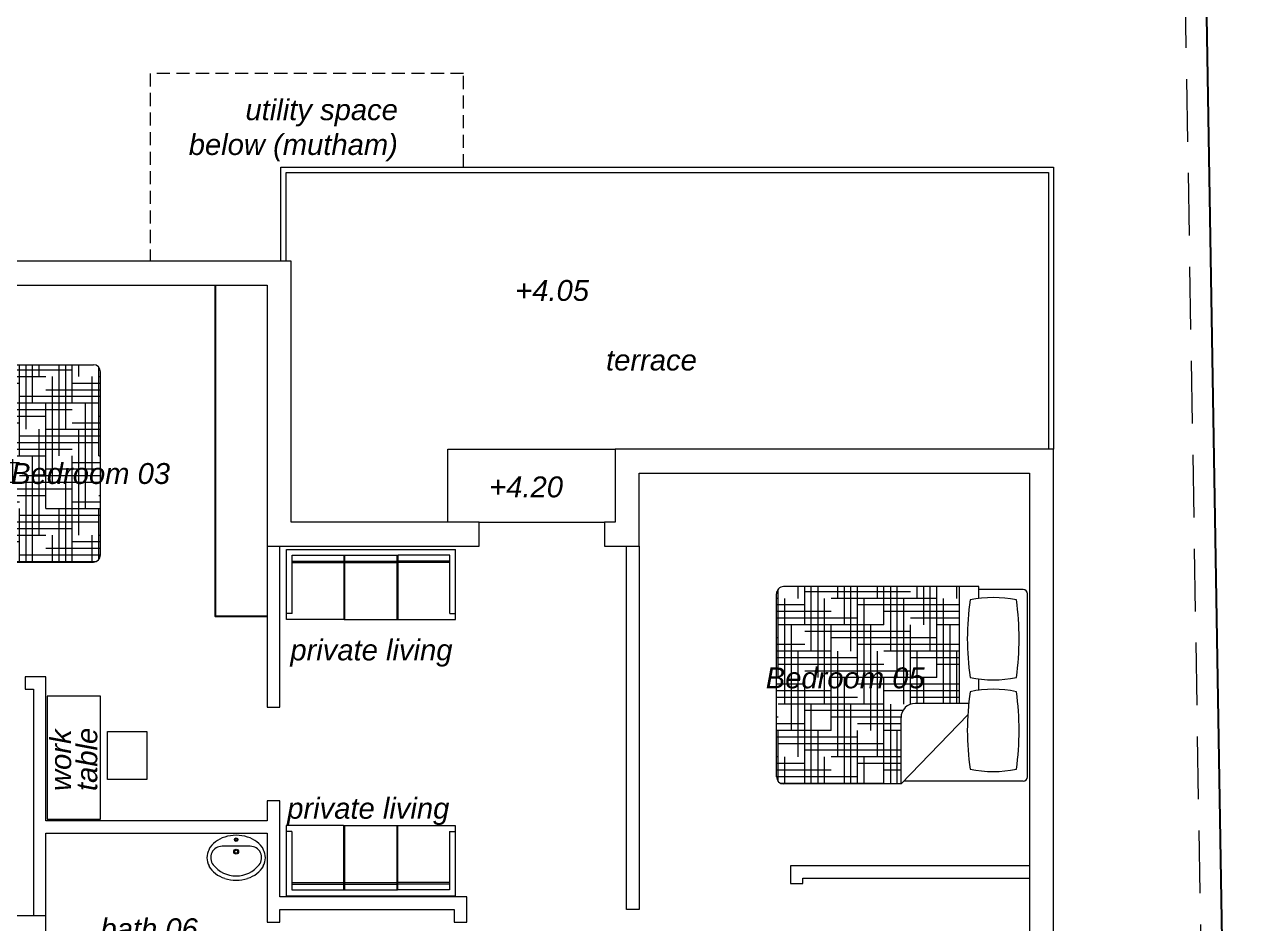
# Model space of a CAD drawing. Header units: millimetres. Extents: x 823088 to 974770, y -118861 to 5314.
# Drawn here: x 958905 to 970636, y -89604 to -80992 of the extents above; entities that cross this region are included whole.
import ezdxf

# ---------------------------------------------------------------- set-up
doc = ezdxf.new("R2010")
doc.units = ezdxf.units.MM
doc.header["$MEASUREMENT"] = 0
doc.linetypes.add('DASHED', pattern=[0.75, 0.5, -0.25])
doc.layers.add('FURNITURE', color=253, linetype='Continuous', lineweight=5)
doc.layers.add('OP-MOB-MOVIL', color=8, linetype='Continuous')
doc.styles.get("Standard").update_dxf_attribs({"font": 'arial.ttf'})

# ---------------------------------------------------------------- blocks, each defined once
blk = doc.blocks.new('BED 02')
at = {"layer": 'FURNITURE'}
for p, q in [((379042, 22318), (379042, 20563)), ((379083, 22358), (380227, 22358)), ((379614, 21723), (380253, 22385)), ((380253, 22385), (380253, 21749)), ((380253, 22385), (381378, 22385)), ((381445, 22318), (381445, 20563)), ((379605, 21614), (380118, 21614)), ((379693, 21614), (379693, 20495)), ((379693, 21614), (380118, 21614)), ((379693, 21614), (379693, 20495)), ((379509, 21489), (379509, 21379)), ((379509, 20609), (379509, 20495)), ((379083, 20522), (379509, 20522)), ((379509, 20495), (381378, 20495)), ((379693, 20495), (381378, 20495))]:
    blk.add_line(p, q, dxfattribs=at)
at = {"layer": 'FURNITURE', "color": 251, "lineweight": 5, "true_color": 0x636466, "transparency": 33554559}
for p, q in [((380289, 22385), (380289, 21873)), ((380352, 22385), (380352, 21620)), ((380416, 22380), (381405, 22380)), ((380416, 22380), (380416, 21367)), ((380542, 22385), (380542, 22380)), ((380606, 22385), (380606, 22126)), ((380669, 22385), (380669, 21873)), ((380669, 22316), (381445, 22316)), ((380732, 22385), (380732, 21620)), ((380795, 22380), (380795, 21367)), ((380922, 22385), (380922, 22380)), ((380985, 22385), (380985, 22126)), ((381048, 22385), (381048, 21873)), ((381112, 22385), (381112, 21620)), ((381175, 22380), (381175, 21367)), ((381302, 22385), (381302, 22380)), ((381365, 22385), (381365, 22126)), ((381428, 22362), (381428, 21873)), ((380253, 22253), (380416, 22253)), ((380253, 22190), (380669, 22190)), ((380922, 22253), (381445, 22253)), ((381175, 22190), (381445, 22190)), ((380253, 22126), (380922, 22126)), ((380253, 22063), (381175, 22063)), ((380479, 22126), (380479, 21114)), ((380859, 22126), (380859, 21114)), ((381238, 22126), (381238, 21114)), ((381428, 22126), (381445, 22126)), ((380416, 22000), (381428, 22000)), ((380253, 21873), (380416, 21873)), ((380542, 21873), (380542, 20861)), ((380669, 21937), (381445, 21937)), ((380922, 21873), (381445, 21873)), ((380922, 21873), (380922, 20861)), ((381302, 21873), (381302, 20861)), ((380253, 21810), (380669, 21810)), ((380253, 21747), (380922, 21747)), ((381175, 21810), (381445, 21810)), ((381428, 21747), (381445, 21747)), ((379720, 21614), (379720, 21114)), ((379783, 21614), (379783, 20861)), ((379846, 21614), (379846, 20608)), ((380036, 21614), (380036, 21367)), ((380099, 21614), (380099, 21114)), ((380163, 21622), (380163, 20861)), ((380226, 21620), (380226, 20608)), ((380236, 21683), (381175, 21683)), ((380416, 21620), (381428, 21620)), ((380606, 21620), (380606, 20608)), ((380985, 21620), (380985, 20608)), ((381365, 21620), (381365, 20608)), ((379693, 21557), (380163, 21557)), ((379693, 21494), (380416, 21494)), ((380669, 21557), (381445, 21557)), ((380922, 21494), (381445, 21494)), ((379693, 21430), (380669, 21430)), ((379909, 21367), (380922, 21367)), ((379909, 21367), (379909, 20495)), ((380289, 21367), (380289, 20495)), ((380669, 21367), (380669, 20495)), ((381048, 21367), (381048, 20495)), ((381175, 21430), (381445, 21430)), ((381428, 21367), (381445, 21367)), ((381428, 21367), (381428, 20518)), ((379693, 21241), (379909, 21241)), ((380163, 21304), (381175, 21304)), ((380416, 21241), (381428, 21241)), ((379693, 21177), (380163, 21177)), ((380669, 21177), (381445, 21177)), ((379693, 21114), (380416, 21114)), ((379693, 21051), (380669, 21051)), ((379973, 21114), (379973, 20495)), ((380352, 21114), (380352, 20495)), ((380732, 21114), (380732, 20495)), ((380922, 21114), (381445, 21114)), ((381112, 21114), (381112, 20495)), ((381175, 21051), (381445, 21051)), ((379909, 20987), (380922, 20987)), ((380163, 20924), (381175, 20924)), ((381428, 20987), (381445, 20987)), ((379693, 20861), (379909, 20861)), ((379693, 20798), (380163, 20798)), ((380036, 20861), (380036, 20495)), ((380416, 20861), (381428, 20861)), ((380416, 20861), (380416, 20495)), ((380669, 20798), (381445, 20798)), ((380795, 20861), (380795, 20495)), ((381175, 20861), (381175, 20495)), ((379693, 20734), (380416, 20734)), ((379693, 20671), (380669, 20671)), ((380922, 20734), (381445, 20734)), ((381175, 20671), (381445, 20671)), ((379720, 20608), (379720, 20495)), ((379909, 20608), (380922, 20608)), ((380099, 20608), (380099, 20495)), ((380163, 20544), (381175, 20544)), ((380479, 20608), (380479, 20495)), ((380859, 20608), (380859, 20495)), ((381238, 20608), (381238, 20495)), ((381428, 20608), (381445, 20608))]:
    blk.add_line(p, q, dxfattribs=at)
at = {"layer": 'FURNITURE'}
for centre, radius, start, end in [((379083, 22318), 40.5, 90, 180), ((381378, 22318), 67.5, 0, 90), ((381728, 21873), 2606, 171.8162, 188.1838), ((379370, 21168), 1099, 78.373, 101.627), ((377012, 21873), 2606, 351.8162, 8.1838), ((380118, 21749), 135, 270, 0), ((379370, 22578), 1099, 258.373, 281.627), ((381728, 20994), 2606, 171.8162, 188.1838), ((379370, 20289), 1099, 78.373, 101.627), ((377012, 20994), 2606, 351.8162, 8.1838), ((379083, 20563), 40.5, 180, 270), ((379370, 21699), 1099, 258.373, 281.627), ((381378, 20563), 67.5, 270, 0)]:
    blk.add_arc(centre, radius, start, end, dxfattribs=at)
blk = doc.blocks.new('sofa')
at = {"layer": 'FURNITURE', "color": 251, "true_color": 0x636466}
for p, q in [((391952, 27667), (393573, 27667)), ((391952, 27463), (391952, 27667)), ((392008, 27611), (392504, 27611)), ((392008, 27052), (392008, 27611)), ((392504, 26996), (392504, 27611)), ((392504, 27611), (392511, 27611)), ((392511, 26996), (392511, 27611)), ((392511, 27611), (393014, 27611)), ((393014, 26996), (393014, 27611)), ((393014, 27611), (393021, 27611)), ((393021, 26996), (393021, 27611)), ((393517, 27611), (393021, 27611)), ((393517, 27052), (393517, 27611)), ((393573, 26996), (393573, 27667)), ((391952, 26996), (391952, 27462)), ((392008, 27555), (392504, 27555)), ((392008, 27542), (392504, 27542)), ((392511, 27555), (393014, 27555)), ((392511, 27542), (393014, 27542)), ((393517, 27555), (393021, 27555)), ((393517, 27542), (393021, 27542)), ((392008, 27052), (391952, 27052)), ((392504, 26996), (391952, 26996)), ((392504, 26996), (392511, 26996)), ((392511, 26996), (393014, 26996)), ((393014, 26996), (393021, 26996)), ((393021, 26996), (393573, 26996)), ((393517, 27052), (393573, 27052))]:
    blk.add_line(p, q, dxfattribs=at)
blk = doc.blocks.new('MAT-P01')
for p, q in [((-0.0213, 0.8164), (-0.0213, 0.5605)), ((0.0087, 0.8464), (0.2471, 0.8464)), ((0.2771, 0.8164), (0.2771, 0.5605)), ((0.3437, 0.8164), (0.3437, -0.0316)), ((0.3737, 0.8464), (1.6737, 0.8464)), ((1.7037, 0.8164), (1.7037, 0.5005)), ((1.7622, 0.8164), (1.7622, 0.5605)), ((1.7922, 0.8464), (2.0306, 0.8464)), ((2.0606, 0.8164), (2.0606, 0.5605)), ((0.0087, 0.5305), (0.2471, 0.5305)), ((1.7922, 0.5305), (2.0306, 0.5305)), ((0.9879, 0.5005), (1.0693, 0.5005)), ((1.6393, 0.5005), (1.7237, 0.5005)), ((1.7237, 0.5005), (1.7237, -0.8836)), ((0.8146, 0.423), (0.3237, -0.0509)), ((0.8949, 0.4293), (0.8949, 0.0491)), ((0.8949, 0.3643), (1.7237, 0.3643)), ((0.8949, 0.3643), (0.8949, 0.0491)), ((0.8949, 0.3643), (1.7237, 0.3643)), ((1.7237, 0.3643), (1.7237, -0.8836)), ((0.3237, -0.0509), (0.7949, -0.0509)), ((0.3237, -0.0509), (0.3237, -0.8836)), ((0.3737, -0.9336), (1.6737, -0.9336))]:
    blk.add_line(p, q)
for centre, radius, start, end in [((0.0087, 0.8164), 0.03, 90, 180), ((0.2471, 0.8164), 0.03, 0, 90), ((0.3737, 0.8164), 0.03, 90, 180), ((0.7029, -1.1436), 1.9306, 81.81622, 98.18378), ((1.3543, -1.1436), 1.9306, 81.81622, 98.18378), ((1.6737, 0.8164), 0.03, 0, 90), ((1.7922, 0.8164), 0.03, 90, 180), ((2.0306, 0.8164), 0.03, 0, 90), ((1.2251, 0.6034), 0.8138, 168.37298, 191.62702), ((0.1806, 0.6034), 0.8138, 348.37298, 11.62702), ((1.8766, 0.6034), 0.8138, 168.37298, 191.62702), ((0.8321, 0.6034), 0.8138, 348.37298, 11.62702), ((0.0087, 0.5605), 0.03, 180, 270), ((0.2471, 0.5605), 0.03, 270, 0), ((1.7922, 0.5605), 0.03, 180, 270), ((2.0306, 0.5605), 0.03, 270, 0), ((0.7029, 2.3504), 1.9306, 261.81622, 278.18378), ((1.3543, 2.3504), 1.9306, 261.81622, 278.18378), ((0.7949, 0.0491), 0.1, 270, 0), ((0.3737, -0.8836), 0.05, 180, 270), ((1.6737, -0.8836), 0.05, 270, 0)]:
    blk.add_arc(centre, radius, start, end)
at = {"layer": 'FURNITURE', "color": 251, "lineweight": 5, "true_color": 0x636466, "transparency": 33554559}
for p, q in [((0.9373, 0.3643), (0.9373, 0.0163)), ((0.9842, 0.3643), (0.9842, -0.1712)), ((1.0311, 0.3643), (1.0311, -0.3587)), ((1.1717, 0.3643), (1.1717, 0.2038)), ((1.2186, 0.3643), (1.2186, 0.0163)), ((1.2654, 0.3643), (1.2654, -0.1712)), ((1.3123, 0.3643), (1.3123, -0.3587)), ((1.4529, 0.3643), (1.4529, 0.2038)), ((1.4998, 0.3643), (1.4998, 0.0163)), ((1.5467, 0.3643), (1.5467, -0.1712)), ((1.5936, 0.3643), (1.5936, -0.3587)), ((0.8949, 0.3445), (1.2654, 0.3445)), ((0.8949, 0.2976), (1.4529, 0.2976)), ((1.6404, 0.3445), (1.7237, 0.3445)), ((0.8949, 0.2507), (1.6404, 0.2507)), ((1.0779, 0.2038), (1.0779, -0.5462)), ((1.0779, 0.2038), (1.7237, 0.2038)), ((1.3592, 0.2038), (1.3592, -0.5462)), ((1.6404, 0.2038), (1.6404, -0.5462)), ((0.8949, 0.1101), (1.0779, 0.1101)), ((1.2654, 0.157), (1.7237, 0.157)), ((1.4529, 0.1101), (1.7237, 0.1101)), ((0.8894, 0.0163), (1.4529, 0.0163)), ((0.8949, 0.0632), (1.2654, 0.0632)), ((1.1248, 0.0163), (1.1248, -0.7337)), ((1.4061, 0.0163), (1.4061, -0.7337)), ((1.6404, 0.0632), (1.7237, 0.0632)), ((1.6873, 0.0163), (1.6873, -0.7337)), ((0.3237, -0.0774), (0.7029, -0.0774)), ((0.4217, -0.0509), (0.4217, -0.1712)), ((0.4686, -0.0509), (0.4686, -0.3587)), ((0.5154, -0.0509), (0.5154, -0.5462)), ((0.5623, -0.0509), (0.5623, -0.7337)), ((0.7029, -0.0509), (0.7029, -0.1712)), ((0.7498, -0.0509), (0.7498, -0.3587)), ((0.7967, -0.0509), (0.7967, -0.5462)), ((0.8436, -0.0383), (0.8436, -0.7337)), ((0.8904, -0.0305), (1.6404, -0.0305)), ((1.0779, -0.0774), (1.7237, -0.0774)), ((0.3237, -0.1243), (0.8904, -0.1243)), ((0.3279, -0.1712), (0.3279, -0.9039)), ((0.3279, -0.1712), (1.0779, -0.1712)), ((0.6092, -0.1712), (0.6092, -0.9212)), ((0.8904, -0.1712), (0.8904, -0.9212)), ((1.1717, -0.1712), (1.1717, -0.9212)), ((1.2654, -0.1243), (1.7237, -0.1243)), ((1.4529, -0.1712), (1.4529, -0.9212)), ((1.4529, -0.1712), (1.7237, -0.1712)), ((0.5154, -0.218), (1.2654, -0.218)), ((1.6404, -0.218), (1.7237, -0.218)), ((0.3237, -0.2649), (0.3279, -0.2649)), ((0.3237, -0.3118), (0.5154, -0.3118)), ((0.7029, -0.2649), (1.4529, -0.2649)), ((0.8904, -0.3118), (1.6404, -0.3118)), ((0.3237, -0.3587), (0.7029, -0.3587)), ((0.3237, -0.4055), (0.8904, -0.4055)), ((0.3748, -0.3587), (0.3748, -0.9336)), ((0.6561, -0.3587), (0.6561, -0.9336)), ((0.9373, -0.3587), (0.9373, -0.9336)), ((1.0779, -0.3587), (1.7237, -0.3587)), ((1.2186, -0.3587), (1.2186, -0.9336)), ((1.2654, -0.4055), (1.7237, -0.4055)), ((1.4998, -0.3587), (1.4998, -0.9336)), ((0.3279, -0.4524), (1.0779, -0.4524)), ((0.5154, -0.4993), (1.2654, -0.4993)), ((1.4529, -0.4524), (1.7237, -0.4524)), ((1.6404, -0.4993), (1.7237, -0.4993)), ((0.3237, -0.5462), (0.3279, -0.5462)), ((0.3237, -0.593), (0.5154, -0.593)), ((0.4217, -0.5462), (0.4217, -0.9336)), ((0.7029, -0.5462), (0.7029, -0.9336)), ((0.7029, -0.5462), (1.4529, -0.5462)), ((0.8904, -0.593), (1.6404, -0.593)), ((0.9842, -0.5462), (0.9842, -0.9336)), ((1.2654, -0.5462), (1.2654, -0.9336)), ((1.5467, -0.5462), (1.5467, -0.9336)), ((0.3237, -0.6399), (0.7029, -0.6399)), ((0.3237, -0.6868), (0.8904, -0.6868)), ((1.0779, -0.6399), (1.7237, -0.6399)), ((1.2654, -0.6868), (1.7237, -0.6868)), ((0.3279, -0.7337), (1.0779, -0.7337)), ((0.4686, -0.7337), (0.4686, -0.9336)), ((0.5154, -0.7805), (1.2654, -0.7805)), ((0.7498, -0.7337), (0.7498, -0.9336)), ((1.0311, -0.7337), (1.0311, -0.9336)), ((1.3123, -0.7337), (1.3123, -0.9336)), ((1.4529, -0.7337), (1.7237, -0.7337)), ((1.5936, -0.7337), (1.5936, -0.9336)), ((1.6404, -0.7805), (1.7237, -0.7805)), ((0.3237, -0.8274), (0.3279, -0.8274)), ((0.7029, -0.8274), (1.4529, -0.8274)), ((0.3237, -0.8743), (0.5154, -0.8743)), ((0.3406, -0.9212), (0.7029, -0.9212)), ((0.5154, -0.9212), (0.5154, -0.9336)), ((0.7967, -0.9212), (0.7967, -0.9336)), ((0.8904, -0.8743), (1.6404, -0.8743)), ((1.0779, -0.9212), (1.0779, -0.9336)), ((1.0779, -0.9212), (1.7067, -0.9212)), ((1.3592, -0.9212), (1.3592, -0.9336)), ((1.6404, -0.9212), (1.6404, -0.9336))]:
    blk.add_line(p, q, dxfattribs=at)
blk = doc.blocks.new('wash-7')
at = {"color": 0, "linetype": 'ByBlock'}
blk.add_line((0.134, -0.105), (-0.134, -0.105), dxfattribs=at)
for centre, radius in [((0, -0.042), 0.0169), ((0, -0.042), 0.0094), ((0, -0.157), 0.023), ((0, -0.157), 0.0155)]:
    blk.add_circle(centre, radius, dxfattribs=at)
for centre, radius, start, end in [((0, -0.363), 0.363, 90, 107.6436), ((0, -0.363), 0.363, 72.3564, 90), ((-0.059, -0.244), 0.229, 127.5191, 151.6558), ((-0.134, -0.215), 0.11, 90, 218.2805), ((-0.023, -0.291), 0.287, 107.6436, 127.5191), ((0.023, -0.291), 0.287, 52.4809, 72.3564), ((0.134, -0.215), 0.11, 321.7195, 90), ((0.059, -0.244), 0.229, 28.3442, 52.4809), ((-0.113, -0.215), 0.167, 151.6558, 180), ((-0.113, -0.215), 0.167, 180, 208.3442), ((0.113, -0.215), 0.167, 0, 28.3442), ((0.113, -0.215), 0.167, 331.6558, 0), ((-0.059, -0.186), 0.229, 208.3442, 232.4809), ((0, -0.109), 0.281, 218.2805, 321.7195), ((0.059, -0.186), 0.229, 307.5191, 331.6558), ((-0.023, -0.139), 0.287, 232.4809, 252.3564), ((0, -0.067), 0.363, 252.3564, 270), ((0, -0.067), 0.363, 270, 287.6436), ((0.023, -0.139), 0.287, 287.6436, 307.5191)]:
    blk.add_arc(centre, radius, start, end, dxfattribs=at)

msp = doc.modelspace()

# ---------------------------------------------------------------- linework, layer by layer
at = {"color": 251, "lineweight": 13, "true_color": 0x636466}
msp.add_line((963260.27, -85760.21), (964460.27, -85760.21), dxfattribs=at)
at = {"color": 5, "lineweight": 25}
msp.add_lwpolyline([(970110.05, -73990.88), (970636.43, -105711.31), (956036.43, -105711.31), (952599.8, -74626.82)], close=True, dxfattribs=at)
at = {"color": 251, "linetype": 'DASHED', "lineweight": 9, "ltscale": 1200, "true_color": 0x636466}
msp.add_lwpolyline([(956209.6, -105511.31), (970429.88, -105511.31), (969916.44, -74197.76), (952829.64, -74818.92)], close=True, dxfattribs=at)
at = {"color": 251, "linetype": 'DASHED', "lineweight": 5, "ltscale": 250, "true_color": 0x636466}
msp.add_lwpolyline([(963110.27, -82360.21), (963110.27, -81460.21), (960110.27, -81460.21), (960110.27, -83260.21)], dxfattribs=at)
at = {"color": 251, "lineweight": 13, "true_color": 0x636466}
for points in [[(961360.27, -83260.21), (961360.27, -82360.21), (968760.27, -82360.21), (968760.27, -85060.21)], [(962960.27, -85760.21), (962960.27, -85060.21), (964560.27, -85060.21)]]:
    msp.add_lwpolyline(points, dxfattribs=at)
at = {"color": 9, "lineweight": 13, "true_color": 0xc7c8ca}
for points in [[(961410.27, -83260.21), (961410.27, -82410.21), (968710.27, -82410.21), (968710.27, -85060.21)], [(961230.27, -85990.21), (961230.27, -87530.21), (961350.27, -87530.21), (961350.27, -85990.21)], [(964790.27, -85990.21), (964790.27, -89470.21), (964670.27, -89470.21), (964670.27, -85990.21)], [(959110.27, -89530.21), (959110.27, -88740.21), (961230.27, -88740.21), (961230.27, -89590.21), (961350.27, -89590.21), (961350.27, -89470.21), (963020.27, -89470.21), (963020.27, -89590.21), (963140.27, -89590.21), (963140.27, -89350.21), (961350.27, -89350.21), (961350.27, -88430.21), (961230.27, -88430.21), (961230.27, -88620.21), (959110.27, -88620.21), (959110.27, -87240.21), (958910.27, -87240.21), (958910.27, -87360.21), (958990.27, -87360.21), (958990.27, -89530.21)], [(968530.27, -89050.21), (966360.27, -89050.21), (966240.27, -89050.21), (966240.27, -89220.21), (966360.27, -89220.21), (966360.27, -89170.21), (968530.27, -89170.21)]]:
    msp.add_lwpolyline(points, dxfattribs=at)
at = {"color": 2, "lineweight": 20}
for points in [[(959940.27, -93760.21), (959110.27, -93760.21), (959110.27, -89530.21), (957190.27, -89530.21), (957190.27, -83490.21), (961230.27, -83490.21), (961230.27, -85990.21), (963260.27, -85990.21), (963260.27, -85760.21), (961460.27, -85760.21), (961460.27, -83260.21), (956960.27, -83260.21), (956960.27, -89760.21), (958880.27, -89760.21), (958880.27, -93990.21), (959940.27, -93990.21)], [(967560.27, -93990.21), (967560.27, -93760.21), (967560.27, -93760.21), (967560.27, -90670.21), (968760.27, -90670.21), (968760.27, -85060.21), (964560.27, -85060.21), (964560.27, -85760.21), (964460.27, -85760.21), (964460.27, -85990.21), (964790.27, -85990.21), (964790.27, -85290.21), (968530.27, -85290.21), (968530.27, -90440.21), (967330.27, -90440.21), (967330.27, -93990.21)]]:
    msp.add_lwpolyline(points, close=True, dxfattribs=at)
at = {"color": 252, "lineweight": 5, "true_color": 0x939598}
for points in [[(959633.39, -88605.15), (959633.39, -87425.15), (959122.32, -87425.15), (959122.32, -88605.15)], [(959701.44, -87763.72), (960078.44, -87763.72), (960078.44, -88225.22), (959701.44, -88225.22)]]:
    msp.add_lwpolyline(points, close=True, dxfattribs=at)
at = {"layer": 'OP-MOB-MOVIL', "ltscale": 2, "transparency": 33554495}
msp.add_lwpolyline([(960730.27, -83490.21), (960730.27, -86660.21), (961230.27, -86660.21)], dxfattribs=at)

# ---------------------------------------------------------------- block references
at = {"color": 252, "lineweight": 5, "true_color": 0x939598}
msp.add_blockref('sofa', (569461.39, -113687.78), dxfattribs=at)
at = {"color": 6, "lineweight": 30, "rotation": 180}
msp.add_blockref('BED 02', (1347552.27, -65881.84), dxfattribs=at)
at = {"color": 252, "lineweight": 5, "true_color": 0x939598, "xscale": -1, "rotation": 180}
msp.add_blockref('sofa', (569457.89, -61670.78), dxfattribs=at)
at = {"layer": 'FURNITURE', "xscale": 1350, "yscale": 1350, "zscale": 1350, "rotation": 90}
msp.add_blockref('MAT-P01', (958372.86, -86578.32), dxfattribs=at)
at = {"layer": 'FURNITURE', "xscale": 1000, "yscale": 1000, "zscale": 1000}
msp.add_blockref('wash-7', (960932.39, -88758.78), dxfattribs=at)

# ---------------------------------------------------------------- texts
at = {"color": 31, "lineweight": 30, "true_color": 0xfecc66, "char_height": 200}
for s, width, insert, attachment_point in [('{\\fArial|b0|i1|c0|p34;\\C6;utility space below (mutham)}', 2201.7959, (962481.19, -81708.5), 3), ('{\\fArial|b0|i1|c0|p34;\\C6;+4.05}', 1658.9623, (963604.39, -83439.55), 1), ('{\\fArial|b0|i1|c0|p34;\\C6;terrace}', 2201.7959, (965344.19, -84106.55), 3), ('{\\fArial|b0|i1|c0|p34;\\C6;Bedroom 03}', 1504.269, (958777.46, -85193.39), 1), ('{\\fArial|b0|i1|c0|p34;\\C6;+4.20}', 1658.9623, (963355.39, -85321.55), 1), ('{\\fArial|b0|i1|c0|p34;\\C6;private living}', 1719.0821, (961451.31, -86883.51), 1), ('{\\fArial|b0|i1|c0|p34;\\C6;Bedroom 05}', 2201.7959, (967525.69, -87151.2), 3), ('{\\fArial|b0|i1|c0|p34;\\C6;private living}', 1719.0821, (961421.31, -88400.51), 1), ('{\\fArial|b0|i1|c0|p34;\\C6;bath 06}', 1658.9623, (959633.39, -89554.5), 1)]:
    msp.add_mtext_dynamic_manual_height_columns(s, width=width, gutter_width=1, heights=[0], dxfattribs=dict(at, insert=insert, attachment_point=attachment_point))
at = {"color": 31, "lineweight": 30, "true_color": 0xfecc66, "insert": (959152.22, -88334.78), "char_height": 200, "attachment_point": 1, "rotation": 90}
msp.add_mtext_dynamic_manual_height_columns('\\pxsm0.75;{\\fArial|b0|i1|c0|p34;\\C6;work table}', width=1002.5539, gutter_width=1, heights=[0], dxfattribs=at)

doc.saveas('drawing.dxf')
